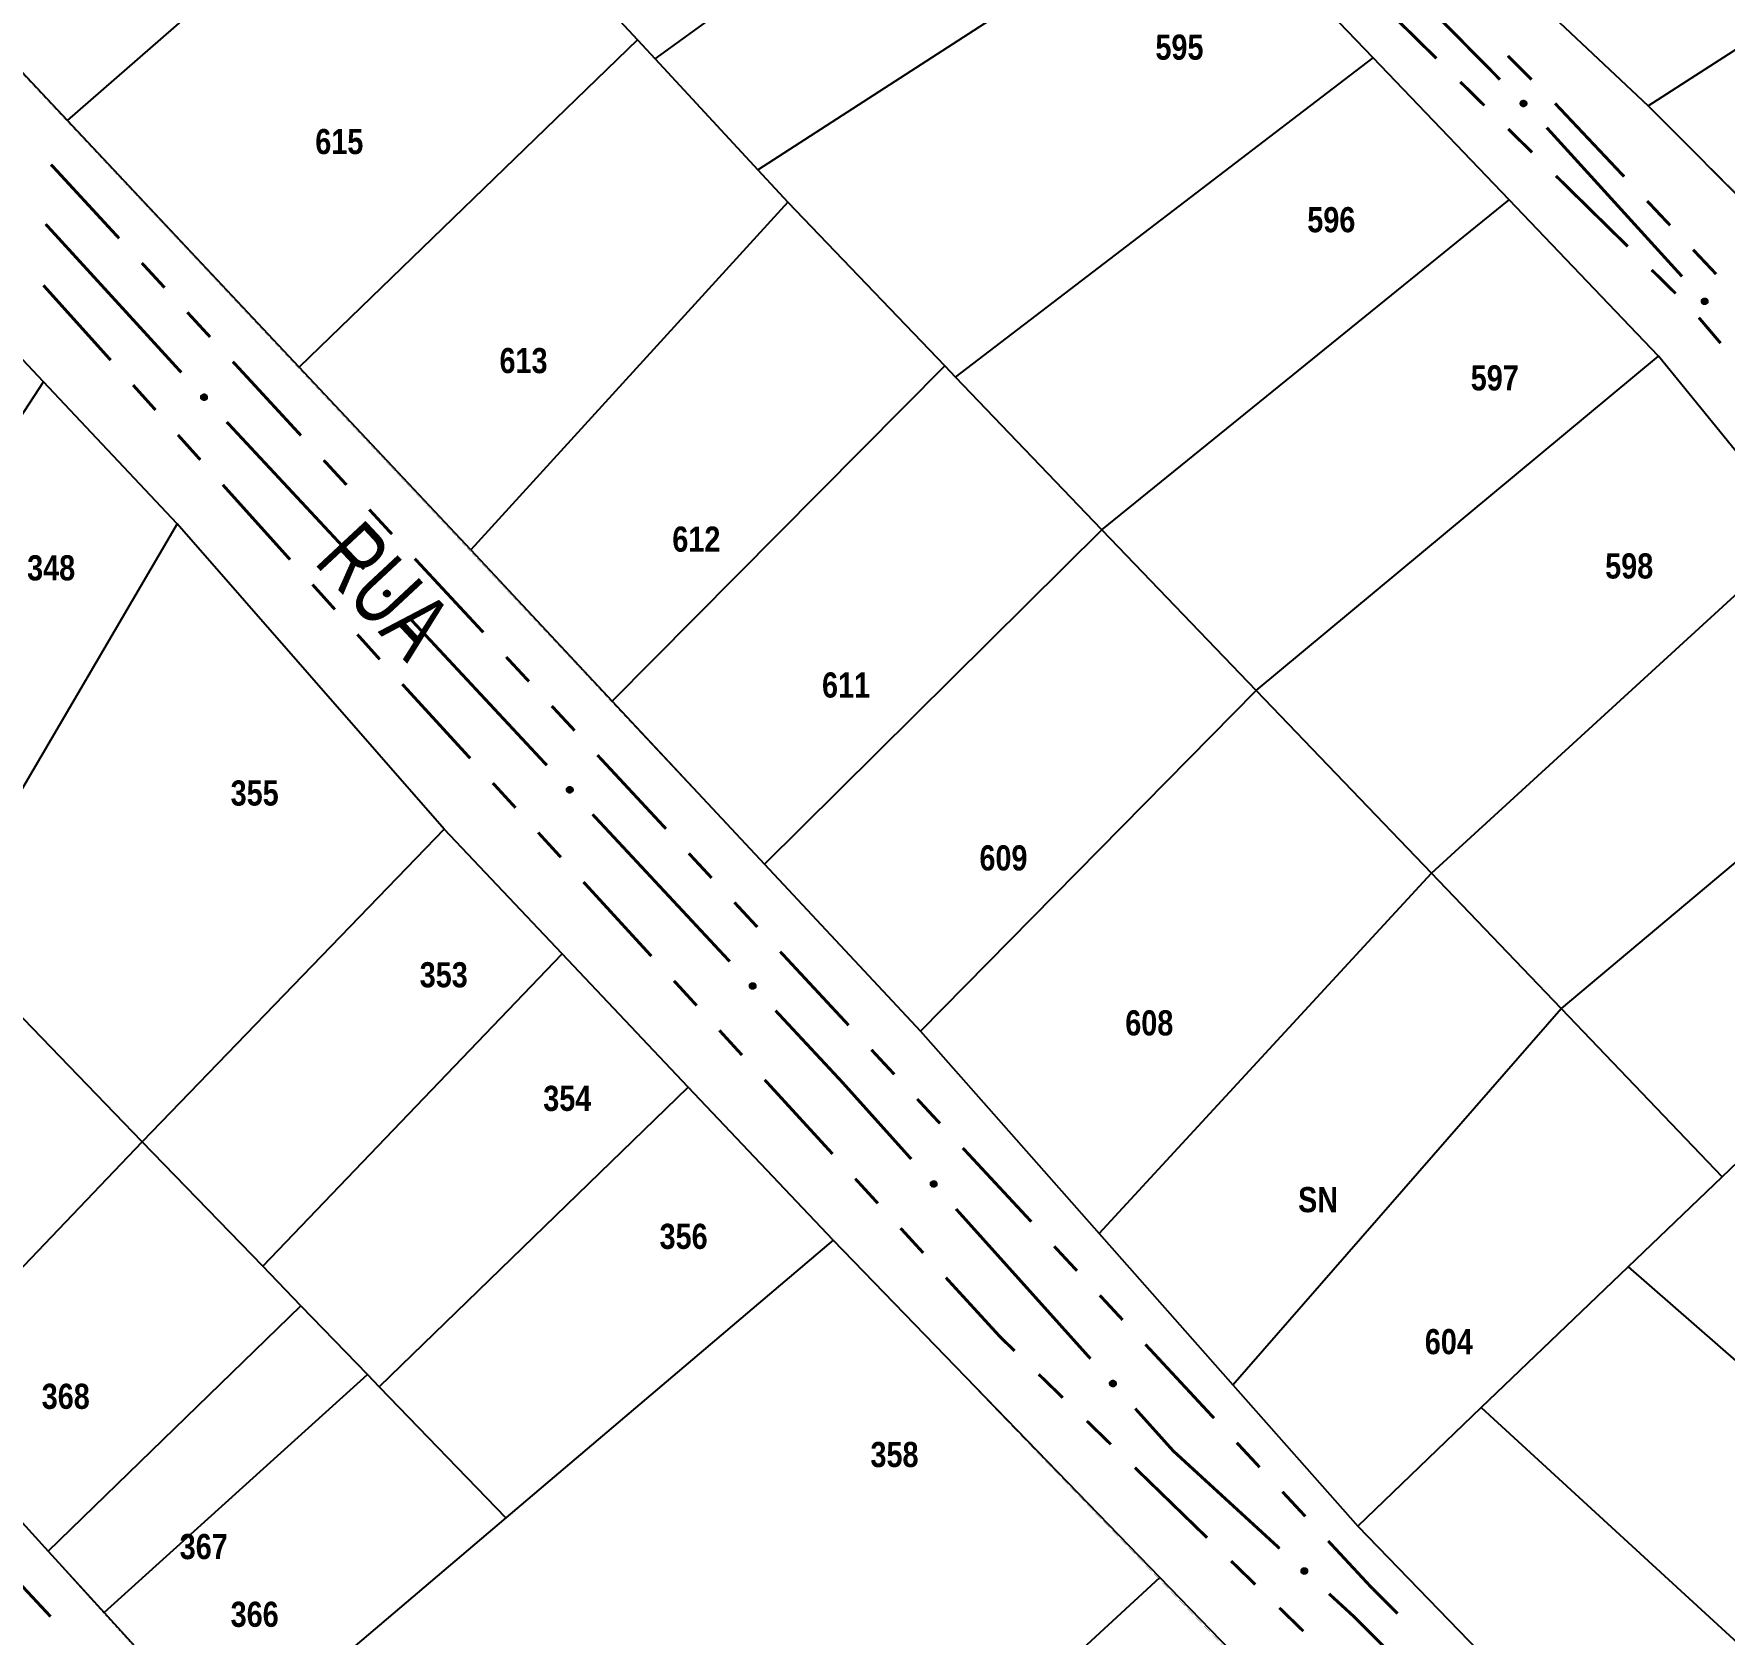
# Model space of a CAD drawing. Extents: x 201549 to 203722, y 4857623 to 4859778.
# Drawn here: x 202361.1 to 202461.9, y 4859113.9 to 4859209.4 of the extents above; entities that cross this region are included whole.
import ezdxf
from ezdxf.enums import TextEntityAlignment as Align

# ---------------------------------------------------------------- set-up
doc = ezdxf.new("R2010")
doc.units = 0
doc.header["$LTSCALE"] = 1.5
doc.header["$MEASUREMENT"] = 0
for name, color, linetype in [('CD-MALHA-LOTES', 40, 'CONTINUOUS'), ('RU-QUADRAS', 6, 'CONTINUOUS'), ('SV-EIXO-RUA-N-PAV', 6, 'CONTINUOUS'), ('SV-RUA-NAO-PAV-S-GUIA-C-GUIA', 7, 'CONTINUOUS'), ('SV-TXT-RUA-N-PAV-S-GUIA-C-GUIA', 7, 'CONTINUOUS'), ('Th_NmrPort', 1, 'CONTINUOUS')]:
    doc.layers.add(name, color=color, linetype=linetype)
doc.styles.add('ARIAL', font='ARIAL.TTF')
doc.styles.get("Standard").update_dxf_attribs({"font": 'swisscbo.ttf'})

msp = doc.modelspace()

# ---------------------------------------------------------------- linework, layer by layer
at = {"layer": 'CD-MALHA-LOTES', "linetype": 'Continuous'}
for p, q in [((202334.25, 4859234.84), (202363.08, 4859204.2)), ((202398.14, 4859207.89), (202423.5, 4859226.19)), ((202363.08, 4859204.2), (202384.37, 4859222.78)), ((202404.26, 4859201.27), (202430.9, 4859218.46)), ((202440.97, 4859207.94), (202430.9, 4859218.46)), ((202457.38, 4859205.08), (202478.28, 4859218.51)), ((202390.14, 4859216.55), (202397.1, 4859209.02)), ((202447.13, 4859214.72), (202457.38, 4859205.08)), ((202397.1, 4859209.02), (202376.9, 4859189.5)), ((202397.1, 4859209.02), (202398.14, 4859207.89)), ((202398.14, 4859207.89), (202404.26, 4859201.27)), ((202416.07, 4859188.9), (202440.97, 4859207.94)), ((202449.09, 4859199.47), (202440.97, 4859207.94)), ((202457.38, 4859205.08), (202473.82, 4859188.57)), ((202376.9, 4859189.5), (202363.08, 4859204.2)), ((202404.26, 4859201.27), (202406.06, 4859199.34)), ((202406.06, 4859199.34), (202387.14, 4859178.59)), ((202406.06, 4859199.34), (202415.42, 4859189.58)), ((202424.8, 4859179.8), (202449.09, 4859199.47)), ((202458, 4859190.14), (202449.09, 4859199.47)), ((202361.65, 4859188.62), (202353.58, 4859197.18)), ((202433.99, 4859170.21), (202458, 4859190.14)), ((202466.6, 4859179.58), (202458, 4859190.14)), ((202346.29, 4859165.06), (202361.65, 4859188.62)), ((202369.63, 4859180.15), (202361.65, 4859188.62)), ((202387.14, 4859178.59), (202376.9, 4859189.5)), ((202395.57, 4859169.58), (202415.42, 4859189.58)), ((202415.42, 4859189.58), (202416.07, 4859188.9)), ((202424.8, 4859179.8), (202416.07, 4859188.9)), ((202369.63, 4859180.15), (202355.4, 4859155.86)), ((202385.56, 4859161.94), (202369.63, 4859180.15)), ((202404.66, 4859159.85), (202424.8, 4859179.8)), ((202424.8, 4859179.8), (202433.99, 4859170.21)), ((202444.45, 4859159.31), (202466.6, 4859179.58)), ((202387.14, 4859178.59), (202395.57, 4859169.58)), ((202395.57, 4859169.58), (202404.66, 4859159.85)), ((202413.97, 4859149.89), (202433.99, 4859170.21)), ((202433.99, 4859170.21), (202444.45, 4859159.31)), ((202474.47, 4859169.94), (202452.19, 4859151.24)), ((202385.56, 4859161.94), (202367.54, 4859143.3)), ((202392.6, 4859154.5), (202385.56, 4859161.94)), ((202404.66, 4859159.85), (202413.97, 4859149.89)), ((202424.63, 4859137.82), (202444.45, 4859159.31)), ((202452.19, 4859151.24), (202444.45, 4859159.31)), ((202367.54, 4859143.3), (202355.4, 4859155.86)), ((202374.73, 4859135.87), (202392.6, 4859154.5)), ((202400.11, 4859146.56), (202392.6, 4859154.5)), ((202432.61, 4859128.8), (202452.19, 4859151.24)), ((202452.19, 4859151.24), (202461.8, 4859141.21)), ((202413.97, 4859149.89), (202424.63, 4859137.82)), ((202381.68, 4859128.68), (202400.11, 4859146.56)), ((202408.76, 4859137.43), (202400.11, 4859146.56)), ((202353.28, 4859128.37), (202367.54, 4859143.3)), ((202374.73, 4859135.87), (202367.54, 4859143.3)), ((202461.8, 4859141.21), (202464.87, 4859144.16)), ((202456.19, 4859135.83), (202461.8, 4859141.21)), ((202408.76, 4859137.43), (202389.24, 4859120.87)), ((202428.26, 4859117.32), (202408.76, 4859137.43)), ((202424.63, 4859137.82), (202432.61, 4859128.8)), ((202377.01, 4859133.51), (202374.73, 4859135.87)), ((202447.43, 4859127.44), (202456.19, 4859135.83)), ((202456.19, 4859135.83), (202474.62, 4859119.76)), ((202361.94, 4859118.88), (202377.01, 4859133.51)), ((202377.01, 4859133.51), (202380.98, 4859129.41)), ((202365.27, 4859115.23), (202380.98, 4859129.41)), ((202380.98, 4859129.41), (202381.68, 4859128.68)), ((202353.28, 4859128.37), (202361.94, 4859118.88)), ((202381.68, 4859128.68), (202389.24, 4859120.87)), ((202432.61, 4859128.8), (202440.06, 4859120.37)), ((202440.06, 4859120.37), (202447.43, 4859127.44)), ((202447.43, 4859127.44), (202467.78, 4859108.76)), ((202389.24, 4859120.87), (202372.83, 4859106.94)), ((202440.06, 4859120.37), (202461.35, 4859098.41)), ((202361.94, 4859118.88), (202365.27, 4859115.23)), ((202410.71, 4859101.15), (202428.26, 4859117.32)), ((202441.62, 4859103.53), (202428.26, 4859117.32)), ((202365.27, 4859115.23), (202372.83, 4859106.94))]:
    msp.add_line(p, q, dxfattribs=at)
at = {"layer": 'RU-QUADRAS', "linetype": 'Continuous'}
for points in [[(202334.2, 4859336.31, 0.01, 0.01, 0), (202359.63, 4859380.78, 0.01, 0.01, 0), (202431.07, 4859305.95, 0.01, 0.01, 0), (202473.24, 4859258.37, 0.01, 0.01, 0), (202504.96, 4859225.34, 0.01, 0.01, 0), (202609.09, 4859113.89, 0.01, 0.01, 0), (202649.91, 4859068.53, 0.01, 0.01, 0), (202690.97, 4859026.08, 0.01, 0.01, 0), (202707.86, 4859007.86, 0.01, 0.01, 0), (202732.76, 4858982.37, 0.01, 0.01, 0), (202786.51, 4858923.72, 0.01, 0.01, 0), (202817.55, 4858891.17, 0.01, 0.01, 0), (202785.28, 4858854.63, 0.01, 0.01, 0), (202645.57, 4859005.19, 0.01, 0.01, 0), (202637.52, 4859012.98, 0.01, 0.01, 0), (202489.97, 4859168.83, 0.01, 0.01, 0), (202473.82, 4859188.57, 0.01, 0.01, 0.0163932161), (202447.13, 4859214.72, 0.01, 0.01, -0.0030039758)], [(202296.66, 4859272.06, 0.01, 0.01, 0), (202301.08, 4859280.82, 0.01, 0.01, 0), (202327.6, 4859326.37, 0.01, 0.01, 0), (202458, 4859190.14, 0.01, 0.01, 0), (202492.25, 4859148.12, 0.01, 0.01, 0), (202461.35, 4859098.41, 0.01, 0.01, 0), (202440.06, 4859120.37, 0.01, 0.01, 0), (202413.97, 4859149.89, 0.01, 0.01, 0), (202334.25, 4859234.84, 0.01, 0.01, 0), (202328.48, 4859239.81, 0.01, 0.01, 0), (202318.59, 4859250.54, 0.01, 0.01, 0)], [(202265.91, 4859218.13, 0.01, 0.01, 0), (202292.39, 4859262.27, 0.01, 0.01, 0), (202369.63, 4859180.15, 0.01, 0.01, 0), (202385.56, 4859161.94, 0.01, 0.01, 0.0060006504), (202456.87, 4859087.81, 0.01, 0.01, 0), (202430.97, 4859042.65, 0.01, 0.01, 0), (202353.28, 4859128.37, 0.01, 0.01, -0.0065186027)], [(202235.76, 4859163.26, 0.01, 0.01, 0), (202262.39, 4859206.94, 0.01, 0.01, 0.0046157096), (202425.84, 4859034.45, 0.01, 0.01, 0), (202399.09, 4858988.36, 0.01, 0.01, -0.0031617003), (202288.74, 4859106.89, 0.01, 0.01, 0)]]:
    msp.add_lwpolyline(points, format="xyseb", close=True, dxfattribs=at)
at = {"layer": 'SV-EIXO-RUA-N-PAV', "const_width": 0.18}
for points in [[(202448.544106, 4859206.644061), (202440.106899, 4859215.177146)], [(202459.407114, 4859194.899946), (202451.33219, 4859203.776635)], [(202361.781573, 4859198.025112), (202369.880484, 4859189.170303)], [(202372.586428, 4859186.224525), (202380.770733, 4859177.448584)], [(202383.498835, 4859174.52327), (202391.68314, 4859165.747328)], [(202394.411241, 4859162.822014), (202402.595546, 4859154.046073)], [(202405.323648, 4859151.120759), (202408.733775, 4859147.464116)], [(202408.733775, 4859147.464116), (202409.280853, 4859146.877491)], [(202409.280853, 4859146.877491), (202413.421803, 4859142.265979)], [(202416.094304, 4859139.289784), (202424.111809, 4859130.361199)], [(202426.78431, 4859127.385005), (202428.788686, 4859125.152858)], [(202428.788686, 4859125.152858), (202429.053778, 4859124.857643)], [(202429.053778, 4859124.857643), (202435.395685, 4859119.044228)], [(202438.344302, 4859116.341329), (202439.81861, 4859114.98988)], [(202439.81861, 4859114.98988), (202439.839009, 4859114.971181)], [(202439.839009, 4859114.971181), (202446.890509, 4859107.919681)]]:
    msp.add_lwpolyline(points, dxfattribs=at)
at = {"layer": 'SV-EIXO-RUA-N-PAV'}
for points in [[(202449.973052, 4859205.042313), (202449.924145, 4859205.041896), (202449.882027, 4859205.051539), (202449.849213, 4859205.069692), (202449.8244, 4859205.093295), (202449.801733, 4859205.1203), (202449.784888, 4859205.152569), (202449.774125, 4859205.192526), (202449.773363, 4859205.241583), (202449.786077, 4859205.28408), (202449.802153, 4859205.317202), (202449.825274, 4859205.344493), (202449.851878, 4859205.366073), (202449.885976, 4859205.382462), (202449.926574, 4859205.392974), (202449.975922, 4859205.392547), (202450.017148, 4859205.38281), (202450.048426, 4859205.364418), (202450.075716, 4859205.341), (202450.098526, 4859205.313152), (202450.114879, 4859205.28138), (202450.125389, 4859205.240485), (202450.124322, 4859205.191785), (202450.11508, 4859205.150555), (202450.097132, 4859205.119027), (202450.073471, 4859205.09268), (202450.046662, 4859205.069616), (202450.014929, 4859205.051333), (202449.973052, 4859205.042313)], [(202460.768189, 4859193.24014), (202460.719307, 4859193.241758), (202460.677627, 4859193.253145), (202460.645597, 4859193.272647), (202460.621786, 4859193.297261), (202460.600263, 4859193.325186), (202460.584775, 4859193.358128), (202460.575684, 4859193.398498), (202460.576963, 4859193.447544), (202460.591434, 4859193.489475), (202460.608874, 4859193.5219), (202460.63311, 4859193.548206), (202460.660589, 4859193.56866), (202460.695339, 4859193.583617), (202460.736339, 4859193.592431), (202460.785626, 4859193.589951), (202460.826412, 4859193.578508), (202460.856898, 4859193.55883), (202460.88319, 4859193.534297), (202460.904821, 4859193.505524), (202460.919838, 4859193.4731), (202460.928638, 4859193.431803), (202460.925546, 4859193.383189), (202460.914597, 4859193.34238), (202460.895353, 4859193.311626), (202460.870617, 4859193.286285), (202460.842871, 4859193.264357), (202460.810405, 4859193.24741), (202460.768189, 4859193.24014)], [(202371.214559, 4859187.874818), (202371.263445, 4859187.873332), (202371.305156, 4859187.862058), (202371.337239, 4859187.842642), (202371.361116, 4859187.818093), (202371.382715, 4859187.790226), (202371.398292, 4859187.757326), (202371.407492, 4859187.716981), (202371.406346, 4859187.667931), (202371.391989, 4859187.625961), (202371.374636, 4859187.593489), (202371.350471, 4859187.567118), (202371.323048, 4859187.54659), (202371.288339, 4859187.531539), (202371.247362, 4859187.522614), (202371.198069, 4859187.524961), (202371.157252, 4859187.536294), (202371.126713, 4859187.555888), (202371.100355, 4859187.580351), (202371.078646, 4859187.609065), (202371.063541, 4859187.641448), (202371.054629, 4859187.682721), (202371.05759, 4859187.731343), (202371.068428, 4859187.772182), (202371.087589, 4859187.802988), (202371.112257, 4859187.828395), (202371.139943, 4859187.850398), (202371.172363, 4859187.867434), (202371.214559, 4859187.874818)], [(202382.117295, 4859176.166082), (202382.166193, 4859176.16507), (202382.208011, 4859176.154201), (202382.240281, 4859176.135096), (202382.264394, 4859176.110779), (202382.286262, 4859176.083123), (202382.302157, 4859176.050375), (202382.311748, 4859176.010122), (202382.311077, 4859175.961063), (202382.297127, 4859175.918956), (202382.28009, 4859175.886317), (202382.256181, 4859175.859713), (202382.228958, 4859175.83892), (202382.194396, 4859175.823534), (202382.153508, 4859175.814213), (202382.104194, 4859175.816082), (202382.06327, 4859175.827019), (202382.032542, 4859175.846317), (202382.005949, 4859175.870522), (202381.983962, 4859175.899025), (202381.968544, 4859175.93126), (202381.959234, 4859175.972445), (202381.961723, 4859176.021094), (202381.972165, 4859176.062035), (202381.991027, 4859176.093026), (202382.015447, 4859176.118671), (202382.042919, 4859176.140941), (202382.075172, 4859176.15829), (202382.117295, 4859176.166082)], [(202393.029702, 4859164.464826), (202393.0786, 4859164.463814), (202393.120418, 4859164.452945), (202393.152687, 4859164.433841), (202393.176801, 4859164.409524), (202393.198669, 4859164.381867), (202393.214564, 4859164.34912), (202393.224155, 4859164.308866), (202393.223483, 4859164.259808), (202393.209534, 4859164.217701), (202393.192497, 4859164.185062), (202393.168588, 4859164.158458), (202393.141365, 4859164.137665), (202393.106803, 4859164.122279), (202393.065915, 4859164.112958), (202393.016601, 4859164.114826), (202392.975676, 4859164.125763), (202392.944949, 4859164.145061), (202392.918355, 4859164.169267), (202392.896369, 4859164.197769), (202392.880951, 4859164.230005), (202392.87164, 4859164.27119), (202392.87413, 4859164.319838), (202392.884572, 4859164.36078), (202392.903433, 4859164.39177), (202392.927854, 4859164.417415), (202392.955326, 4859164.439686), (202392.987579, 4859164.457034), (202393.029702, 4859164.464826)], [(202403.942108, 4859152.763571), (202403.991006, 4859152.762559), (202404.032825, 4859152.75169), (202404.065094, 4859152.732585), (202404.089208, 4859152.708268), (202404.111075, 4859152.680612), (202404.12697, 4859152.647865), (202404.136561, 4859152.607611), (202404.13589, 4859152.558552), (202404.12194, 4859152.516445), (202404.104903, 4859152.483807), (202404.080995, 4859152.457202), (202404.053772, 4859152.436409), (202404.01921, 4859152.421023), (202403.978321, 4859152.411702), (202403.929008, 4859152.413571), (202403.888083, 4859152.424508), (202403.857356, 4859152.443806), (202403.830762, 4859152.468011), (202403.808775, 4859152.496514), (202403.793358, 4859152.528749), (202403.784047, 4859152.569934), (202403.786536, 4859152.618583), (202403.796979, 4859152.659524), (202403.81584, 4859152.690515), (202403.84026, 4859152.71616), (202403.867733, 4859152.73843), (202403.899986, 4859152.755779), (202403.942108, 4859152.763571)], [(202414.743962, 4859140.958334), (202414.792832, 4859140.956401), (202414.834438, 4859140.944746), (202414.866342, 4859140.925037), (202414.889993, 4859140.90027), (202414.911336, 4859140.872206), (202414.926611, 4859140.839165), (202414.935442, 4859140.798738), (202414.933846, 4859140.749701), (202414.919106, 4859140.707864), (202414.901457, 4859140.675552), (202414.877051, 4859140.649403), (202414.849442, 4859140.629127), (202414.814596, 4859140.614395), (202414.773539, 4859140.605846), (202414.724269, 4859140.608643), (202414.683558, 4859140.620349), (202414.6532, 4859140.640223), (202414.627067, 4859140.664925), (202414.605621, 4859140.693837), (202414.590813, 4859140.726357), (202414.58228, 4859140.76771), (202414.585686, 4859140.816303), (202414.596898, 4859140.857041), (202414.61634, 4859140.88767), (202414.641239, 4859140.912851), (202414.669126, 4859140.934599), (202414.7017, 4859140.951337), (202414.743962, 4859140.958334)], [(202425.433968, 4859129.053555), (202425.482838, 4859129.051621), (202425.524444, 4859129.039966), (202425.556348, 4859129.020258), (202425.579999, 4859128.99549), (202425.601342, 4859128.967427), (202425.616617, 4859128.934386), (202425.625448, 4859128.893959), (202425.623852, 4859128.844922), (202425.609112, 4859128.803085), (202425.591463, 4859128.770773), (202425.567057, 4859128.744624), (202425.539447, 4859128.724347), (202425.504602, 4859128.709615), (202425.463545, 4859128.701066), (202425.414275, 4859128.703864), (202425.373564, 4859128.71557), (202425.343206, 4859128.735443), (202425.317073, 4859128.760146), (202425.295627, 4859128.789057), (202425.280819, 4859128.821578), (202425.272286, 4859128.862931), (202425.275692, 4859128.911523), (202425.286904, 4859128.952261), (202425.306346, 4859128.98289), (202425.331245, 4859129.008071), (202425.359132, 4859129.02982), (202425.391706, 4859129.046558), (202425.433968, 4859129.053555)], [(202436.838463, 4859117.871013), (202436.88729, 4859117.87383), (202436.92983, 4859117.866266), (202436.963496, 4859117.849745), (202436.989438, 4859117.827389), (202437.013402, 4859117.801529), (202437.031811, 4859117.770125), (202437.044522, 4859117.730745), (202437.047691, 4859117.681785), (202437.037078, 4859117.638715), (202437.022647, 4859117.604844), (202437.000893, 4859117.57645), (202436.975381, 4859117.553591), (202436.942129, 4859117.535548), (202436.902095, 4859117.523056), (202436.852786, 4859117.521061), (202436.811131, 4859117.528763), (202436.778988, 4859117.545597), (202436.750582, 4859117.567648), (202436.726433, 4859117.594343), (202436.70854, 4859117.625273), (202436.696036, 4859117.665604), (202436.694711, 4859117.714298), (202436.701918, 4859117.755931), (202436.718297, 4859117.788302), (202436.740636, 4859117.815779), (202436.766282, 4859117.84013), (202436.797079, 4859117.859949), (202436.838463, 4859117.871013)]]:
    msp.add_lwpolyline(points, close=True, dxfattribs=at)
for points in [[(202450.014929, 4859205.051333), (202449.773363, 4859205.241583)], [(202449.973052, 4859205.042313), (202449.774125, 4859205.192526)], [(202449.994678, 4859205.048685), (202449.77756, 4859205.215871)], [(202450.02757, 4859205.063937), (202449.78263, 4859205.259262)], [(202449.924145, 4859205.041896), (202449.784888, 4859205.152569)], [(202449.946403, 4859205.043169), (202449.785006, 4859205.167585)], [(202450.046662, 4859205.069616), (202449.786077, 4859205.28408)], [(202450.056624, 4859205.083071), (202449.796345, 4859205.29585)], [(202449.900112, 4859205.04729), (202449.800237, 4859205.130833)], [(202449.882027, 4859205.051539), (202449.801733, 4859205.1203)], [(202450.073471, 4859205.09268), (202449.802153, 4859205.317202)], [(202450.083782, 4859205.108004), (202449.816808, 4859205.331435)], [(202450.097132, 4859205.119027), (202449.825274, 4859205.344493)], [(202450.104213, 4859205.1378), (202449.841055, 4859205.35349)], [(202450.11508, 4859205.150555), (202449.851878, 4859205.366073)], [(202450.118887, 4859205.173418), (202449.872998, 4859205.371642)], [(202450.124322, 4859205.191785), (202449.885976, 4859205.382462)], [(202450.121068, 4859205.21779), (202449.908779, 4859205.385913)], [(202450.125389, 4859205.240485), (202449.926574, 4859205.392974)], [(202450.11457, 4859205.263176), (202449.957033, 4859205.38757)], [(202450.114879, 4859205.28138), (202449.975922, 4859205.392547)], [(202450.103199, 4859205.299905), (202450.001394, 4859205.38346)], [(202450.098526, 4859205.313152), (202450.017148, 4859205.38281)], [(202460.768189, 4859193.24014), (202460.575684, 4859193.398498)], [(202460.810405, 4859193.24741), (202460.576963, 4859193.447544)], [(202460.790062, 4859193.245607), (202460.580087, 4859193.42168)], [(202460.719307, 4859193.241758), (202460.584775, 4859193.358128)], [(202460.741599, 4859193.242103), (202460.585518, 4859193.373126)], [(202460.82356, 4859193.259477), (202460.586957, 4859193.464822)], [(202460.842871, 4859193.264357), (202460.591434, 4859193.489475)], [(202460.695519, 4859193.248146), (202460.599206, 4859193.335773)], [(202460.677627, 4859193.253145), (202460.600263, 4859193.325186)], [(202460.853385, 4859193.277386), (202460.602182, 4859193.500808)], [(202460.870617, 4859193.286285), (202460.608874, 4859193.5219)], [(202460.881556, 4859193.301168), (202460.624108, 4859193.535511)], [(202460.895353, 4859193.311626), (202460.63311, 4859193.548206)], [(202460.903209, 4859193.330088), (202460.649251, 4859193.556538)], [(202460.914597, 4859193.34238), (202460.660589, 4859193.56866)], [(202460.919352, 4859193.365064), (202460.681922, 4859193.573346)], [(202460.925546, 4859193.383189), (202460.695339, 4859193.583617)], [(202460.923377, 4859193.409307), (202460.718266, 4859193.586116)], [(202460.928638, 4859193.431803), (202460.736339, 4859193.592431)], [(202460.918773, 4859193.454924), (202460.766547, 4859193.585764)], [(202460.919838, 4859193.4731), (202460.785626, 4859193.589951)], [(202460.908939, 4859193.492095), (202460.810698, 4859193.579812)], [(202460.904821, 4859193.505524), (202460.826412, 4859193.578508)], [(202371.054629, 4859187.682721), (202371.247362, 4859187.522614)], [(202371.05759, 4859187.731343), (202371.288339, 4859187.531539)], [(202371.05983, 4859187.705231), (202371.265418, 4859187.528978)], [(202371.063541, 4859187.641448), (202371.198069, 4859187.524961)], [(202371.063735, 4859187.749485), (202371.301727, 4859187.541846)], [(202371.064557, 4859187.659627), (202371.217137, 4859187.529199)], [(202371.068428, 4859187.772182), (202371.323048, 4859187.54659)], [(202371.074491, 4859187.622483), (202371.172969, 4859187.535031)], [(202371.078646, 4859187.609065), (202371.157252, 4859187.536294)], [(202371.079783, 4859187.784505), (202371.334353, 4859187.558742)], [(202371.087589, 4859187.802988), (202371.350471, 4859187.567118)], [(202371.101358, 4859187.813483), (202371.359439, 4859187.579838)], [(202371.112257, 4859187.828395), (202371.374636, 4859187.593489)], [(202371.129465, 4859187.837342), (202371.381271, 4859187.6146)], [(202371.139943, 4859187.850398), (202371.391989, 4859187.625961)], [(202371.159241, 4859187.85533), (202371.396399, 4859187.650626)], [(202371.172363, 4859187.867434), (202371.406346, 4859187.667931)], [(202371.192702, 4859187.869292), (202371.403152, 4859187.693787)], [(202371.214559, 4859187.874818), (202371.407492, 4859187.716981)], [(202371.241155, 4859187.872926), (202371.39759, 4859187.742326)], [(202371.263445, 4859187.873332), (202371.398292, 4859187.757326)], [(202371.28725, 4859187.867008), (202371.383801, 4859187.779642)], [(202371.305156, 4859187.862058), (202371.382715, 4859187.790226)], [(202381.959234, 4859175.972445), (202382.153508, 4859175.814213)], [(202381.961723, 4859176.021094), (202382.194396, 4859175.823534)], [(202381.964216, 4859175.995005), (202382.171502, 4859175.820751)], [(202381.967692, 4859176.039294), (202382.207684, 4859175.83397)], [(202381.968544, 4859175.93126), (202382.104194, 4859175.816082)], [(202381.969385, 4859175.949448), (202382.123221, 4859175.820504)], [(202381.972165, 4859176.062035), (202382.228958, 4859175.83892)], [(202381.979678, 4859175.912402), (202382.078998, 4859175.825909)], [(202381.9834, 4859176.074468), (202382.240145, 4859175.851182)], [(202381.983962, 4859175.899025), (202382.06327, 4859175.827019)], [(202381.991027, 4859176.093026), (202382.256181, 4859175.859713)], [(202382.004693, 4859176.103654), (202382.265025, 4859175.872519)], [(202382.015447, 4859176.118671), (202382.28009, 4859175.886317)], [(202382.032567, 4859176.127783), (202382.28652, 4859175.907491)], [(202382.042919, 4859176.140941), (202382.297127, 4859175.918956)], [(202382.062168, 4859176.14606), (202382.301298, 4859175.943663)], [(202382.075172, 4859176.15829), (202382.311077, 4859175.961063)], [(202382.095492, 4859176.160344), (202382.307633, 4859175.986887)], [(202382.117295, 4859176.166082), (202382.311748, 4859176.010122)], [(202382.143908, 4859176.164448), (202382.3016, 4859176.03537)], [(202382.166193, 4859176.16507), (202382.302157, 4859176.050375)], [(202382.190058, 4859176.158977), (202382.28745, 4859176.07255)], [(202382.208011, 4859176.154201), (202382.286262, 4859176.083123)], [(202392.9171, 4859164.402399), (202393.177432, 4859164.171264)], [(202392.927854, 4859164.417415), (202393.192497, 4859164.185062)], [(202392.944974, 4859164.426528), (202393.198926, 4859164.206236)], [(202392.955326, 4859164.439686), (202393.209534, 4859164.217701)], [(202392.974575, 4859164.444804), (202393.213704, 4859164.242407)], [(202392.987579, 4859164.457034), (202393.223483, 4859164.259808)], [(202393.007899, 4859164.459089), (202393.22004, 4859164.285631)], [(202393.029702, 4859164.464826), (202393.224155, 4859164.308866)], [(202393.056314, 4859164.463193), (202393.214007, 4859164.334114)], [(202393.0786, 4859164.463814), (202393.214564, 4859164.34912)], [(202393.102465, 4859164.457721), (202393.199857, 4859164.371295)], [(202393.120418, 4859164.452945), (202393.198669, 4859164.381867)], [(202392.87164, 4859164.27119), (202393.065915, 4859164.112958)], [(202392.87413, 4859164.319838), (202393.106803, 4859164.122279)], [(202392.876623, 4859164.293749), (202393.083908, 4859164.119495)], [(202392.880098, 4859164.338039), (202393.120091, 4859164.132715)], [(202392.880951, 4859164.230005), (202393.016601, 4859164.114826)], [(202392.881792, 4859164.248193), (202393.035627, 4859164.119249)], [(202392.884572, 4859164.36078), (202393.141365, 4859164.137665)], [(202392.892085, 4859164.211147), (202392.991405, 4859164.124653)], [(202392.895807, 4859164.373212), (202393.152551, 4859164.149926)], [(202392.896369, 4859164.197769), (202392.975676, 4859164.125763)], [(202392.903433, 4859164.39177), (202393.168588, 4859164.158458)], [(202403.784047, 4859152.569934), (202403.978321, 4859152.411702)], [(202403.786536, 4859152.618583), (202404.01921, 4859152.421023)], [(202403.789029, 4859152.592494), (202403.996315, 4859152.41824)], [(202403.792505, 4859152.636783), (202404.032498, 4859152.43146)], [(202403.793358, 4859152.528749), (202403.929008, 4859152.413571)], [(202403.794198, 4859152.546937), (202403.948034, 4859152.417993)], [(202403.796979, 4859152.659524), (202404.053772, 4859152.436409)], [(202403.804491, 4859152.509891), (202403.903812, 4859152.423398)], [(202403.808214, 4859152.671957), (202404.064958, 4859152.448671)], [(202403.808775, 4859152.496514), (202403.888083, 4859152.424508)], [(202403.81584, 4859152.690515), (202404.080995, 4859152.457202)], [(202403.829506, 4859152.701143), (202404.089839, 4859152.470008)], [(202403.84026, 4859152.71616), (202404.104903, 4859152.483807)], [(202403.857381, 4859152.725272), (202404.111333, 4859152.50498)], [(202403.867733, 4859152.73843), (202404.12194, 4859152.516445)], [(202403.886982, 4859152.743549), (202404.126111, 4859152.541152)], [(202403.899986, 4859152.755779), (202404.13589, 4859152.558552)], [(202403.920305, 4859152.757834), (202404.132446, 4859152.584376)], [(202403.942108, 4859152.763571), (202404.136561, 4859152.607611)], [(202403.968721, 4859152.761937), (202404.126414, 4859152.632859)], [(202403.991006, 4859152.762559), (202404.12697, 4859152.647865)], [(202404.014872, 4859152.756466), (202404.112264, 4859152.67004)], [(202404.032825, 4859152.75169), (202404.111075, 4859152.680612)], [(202414.58228, 4859140.76771), (202414.773539, 4859140.605846)], [(202414.585686, 4859140.816303), (202414.814596, 4859140.614395)], [(202414.587687, 4859140.790172), (202414.791653, 4859140.612043)], [(202414.590813, 4859140.726357), (202414.724269, 4859140.608643)], [(202414.591996, 4859140.834388), (202414.828078, 4859140.624579)], [(202414.591996, 4859140.744526), (202414.743375, 4859140.612706)], [(202414.596898, 4859140.857041), (202414.849442, 4859140.629127)], [(202414.60159, 4859140.707292), (202414.699263, 4859140.618943)], [(202414.605621, 4859140.693837), (202414.683558, 4859140.620349)], [(202414.608365, 4859140.869259), (202414.860857, 4859140.641175)], [(202414.61634, 4859140.88767), (202414.877051, 4859140.649403)], [(202414.630204, 4859140.898039), (202414.886135, 4859140.66204)], [(202414.641239, 4859140.912851), (202414.901457, 4859140.675552)], [(202414.658528, 4859140.921639), (202414.908284, 4859140.696601)], [(202414.669126, 4859140.934599), (202414.919106, 4859140.707864)], [(202414.688468, 4859140.939354), (202414.923741, 4859140.732488)], [(202414.7017, 4859140.951337), (202414.933846, 4859140.749701)], [(202414.722055, 4859140.953009), (202414.93089, 4859140.775585)], [(202414.743962, 4859140.958334), (202414.935442, 4859140.798738)], [(202414.770539, 4859140.9562), (202414.925772, 4859140.824173)], [(202414.792832, 4859140.956401), (202414.926611, 4859140.839165)], [(202414.816579, 4859140.949859), (202414.912325, 4859140.861614)], [(202414.834438, 4859140.944746), (202414.911336, 4859140.872206)], [(202425.272286, 4859128.862931), (202425.463545, 4859128.701066)], [(202425.275692, 4859128.911523), (202425.504602, 4859128.709615)], [(202425.277693, 4859128.885392), (202425.481659, 4859128.707264)], [(202425.280819, 4859128.821578), (202425.414275, 4859128.703864)], [(202425.282002, 4859128.929608), (202425.518084, 4859128.719799)], [(202425.282002, 4859128.839746), (202425.433381, 4859128.707927)], [(202425.286904, 4859128.952261), (202425.539447, 4859128.724347)], [(202425.291596, 4859128.802513), (202425.389269, 4859128.714164)], [(202425.295627, 4859128.789057), (202425.373564, 4859128.71557)], [(202425.298371, 4859128.96448), (202425.550863, 4859128.736396)], [(202425.306346, 4859128.98289), (202425.567057, 4859128.744624)], [(202425.32021, 4859128.99326), (202425.576141, 4859128.757261)], [(202425.331245, 4859129.008071), (202425.591463, 4859128.770773)], [(202425.348534, 4859129.016859), (202425.59829, 4859128.791821)], [(202425.359132, 4859129.02982), (202425.609112, 4859128.803085)], [(202425.378474, 4859129.034575), (202425.613747, 4859128.827708)], [(202425.391706, 4859129.046558), (202425.623852, 4859128.844922)], [(202425.412061, 4859129.048229), (202425.620896, 4859128.870805)], [(202425.433968, 4859129.053555), (202425.625448, 4859128.893959)], [(202425.460545, 4859129.05142), (202425.615778, 4859128.919393)], [(202425.482838, 4859129.051621), (202425.616617, 4859128.934386)], [(202425.506584, 4859129.04508), (202425.602331, 4859128.956834)], [(202425.524444, 4859129.039966), (202425.601342, 4859128.967427)], [(202436.694711, 4859117.714298), (202436.942129, 4859117.535548)], [(202436.696036, 4859117.665604), (202436.902095, 4859117.523056)], [(202436.699238, 4859117.732909), (202436.95456, 4859117.546992)], [(202436.699238, 4859117.688484), (202436.919522, 4859117.530982)], [(202436.701918, 4859117.755931), (202436.975381, 4859117.553591)], [(202436.707955, 4859117.643471), (202436.871408, 4859117.526959)], [(202436.70854, 4859117.625273), (202436.852786, 4859117.521061)], [(202436.712146, 4859117.769204), (202436.985574, 4859117.56669)], [(202436.718297, 4859117.788302), (202437.000893, 4859117.57645)], [(202436.721115, 4859117.607344), (202436.826899, 4859117.528887)], [(202436.726433, 4859117.594343), (202436.811131, 4859117.528763)], [(202436.73109, 4859117.799967), (202437.008708, 4859117.589909)], [(202436.740636, 4859117.815779), (202437.022647, 4859117.604844)], [(202436.756991, 4859117.826203), (202437.027401, 4859117.626455)], [(202436.766282, 4859117.84013), (202437.037078, 4859117.638715)], [(202436.785072, 4859117.846739), (202437.039304, 4859117.663672)], [(202436.797079, 4859117.859949), (202437.047691, 4859117.681785)], [(202436.817175, 4859117.863588), (202437.042237, 4859117.70726)], [(202436.838463, 4859117.871013), (202437.044522, 4859117.730745)], [(202436.865122, 4859117.871467), (202437.03243, 4859117.755122)], [(202436.88729, 4859117.87383), (202437.031811, 4859117.770125)], [(202436.911559, 4859117.869623), (202437.015414, 4859117.791082)], [(202436.92983, 4859117.866266), (202437.013402, 4859117.801529)]]:
    msp.add_lwpolyline(points, dxfattribs=at)
at = {"layer": 'SV-RUA-NAO-PAV-S-GUIA-C-GUIA', "const_width": 0.18}
for points in [[(202444.753025, 4859207.903922), (202440.472486, 4859212.108323)], [(202449.015884, 4859208.063385), (202450.42298, 4859206.642089)], [(202447.606717, 4859205.100988), (202446.179871, 4859206.502455)], [(202451.830075, 4859205.220793), (202451.847239, 4859205.203455)], [(202451.847239, 4859205.203455), (202455.948726, 4859200.857694)], [(202450.46041, 4859202.298054), (202449.033564, 4859203.699521)], [(202362.099354, 4859201.582312), (202366.167969, 4859197.172508)], [(202456.167795, 4859196.692187), (202451.887256, 4859200.896588)], [(202457.32147, 4859199.403193), (202458.694214, 4859197.948692)], [(202367.524173, 4859195.702573), (202368.880378, 4859194.232638)], [(202460.066958, 4859196.49419), (202461.439702, 4859195.039689)], [(202459.021488, 4859193.889253), (202457.594642, 4859195.29072)], [(202361.650258, 4859194.371169), (202365.663081, 4859189.910536)], [(202370.236583, 4859192.762703), (202371.592788, 4859191.292768)], [(202461.701579, 4859190.924709), (202460.405647, 4859192.448047)], [(202372.948993, 4859189.822834), (202377.017607, 4859185.413029)], [(202367.000689, 4859188.423658), (202368.338296, 4859186.93678)], [(202369.675904, 4859185.449902), (202371.013512, 4859183.963025)], [(202378.373812, 4859183.943094), (202379.730017, 4859182.473159)], [(202372.351119, 4859182.476147), (202376.363943, 4859178.015513)], [(202381.086222, 4859181.003224), (202381.764324, 4859180.268257)], [(202381.764324, 4859180.268257), (202382.295317, 4859179.692736)], [(202382.295317, 4859179.692736), (202382.443073, 4859179.533889)], [(202383.805241, 4859178.069478), (202387.891743, 4859173.676245)], [(202377.70155, 4859176.528635), (202379.039158, 4859175.041758)], [(202380.376766, 4859173.55488), (202381.714373, 4859172.068002)], [(202389.253911, 4859172.211834), (202390.616078, 4859170.747422)], [(202383.058338, 4859170.586895), (202387.111752, 4859166.163115)], [(202391.978246, 4859169.283011), (202393.340413, 4859167.8186)], [(202394.702581, 4859166.354189), (202398.789083, 4859161.960956)], [(202388.46289, 4859164.688521), (202389.814028, 4859163.213928)], [(202391.165166, 4859161.739334), (202392.516304, 4859160.264741)], [(202400.151251, 4859160.496545), (202401.513418, 4859159.032134)], [(202393.867442, 4859158.790147), (202397.920856, 4859154.366367)], [(202402.875586, 4859157.567723), (202404.237753, 4859156.103312)], [(202405.599921, 4859154.638901), (202409.686423, 4859150.245668)], [(202399.271994, 4859152.891773), (202400.623132, 4859151.41718)], [(202401.97427, 4859149.942586), (202403.325408, 4859148.467993)], [(202411.048591, 4859148.781257), (202412.410758, 4859147.316846)], [(202404.676546, 4859146.993399), (202408.72996, 4859142.569619)], [(202413.772926, 4859145.852435), (202415.135093, 4859144.388024)], [(202416.497261, 4859142.923613), (202420.583763, 4859138.530379)], [(202410.081098, 4859141.095025), (202411.432237, 4859139.620432)], [(202412.783375, 4859138.145838), (202414.134513, 4859136.671245)], [(202421.945931, 4859137.065968), (202423.308098, 4859135.601557)], [(202415.485651, 4859135.196651), (202418.187927, 4859132.247464)], [(202424.670266, 4859134.137146), (202426.032433, 4859132.672735)], [(202418.187927, 4859132.247464), (202418.72284, 4859131.663676)], [(202418.72284, 4859131.663676), (202419.58996, 4859130.822332)], [(202427.394601, 4859131.208324), (202431.481103, 4859126.815091)], [(202421.025347, 4859129.429614), (202422.460735, 4859128.036896)], [(202423.896122, 4859126.644179), (202425.33151, 4859125.251461)], [(202432.843271, 4859125.35068), (202434.205438, 4859123.886269)], [(202426.766897, 4859123.858743), (202431.073059, 4859119.680589)], [(202435.567606, 4859122.421858), (202436.929773, 4859120.957447)], [(202362.076901, 4859114.981202), (202357.98406, 4859119.36853)], [(202438.291941, 4859119.493036), (202440.335192, 4859117.296419)], [(202432.508447, 4859118.287872), (202433.943834, 4859116.895154)], [(202440.335192, 4859117.296419), (202440.954664, 4859116.63045)], [(202440.954664, 4859116.63045), (202442.439431, 4859115.158888)], [(202435.379221, 4859115.502436), (202436.814609, 4859114.109718)]]:
    msp.add_lwpolyline(points, dxfattribs=at)

# ---------------------------------------------------------------- texts
at = {"layer": 'SV-TXT-RUA-N-PAV-S-GUIA-C-GUIA', "style": 'ARIAL', "width": 0.7}
msp.add_text('RUA', height=4, rotation=313, dxfattribs=at).set_placement((202377.72191, 4859177.834069))
at = {"layer": 'Th_NmrPort', "color": 1}
for s, p in [('595', (202427.988554, 4859208.577271)), ('615', (202377.868554, 4859202.947271)), ('596', (202437.048554, 4859198.287271)), ('613', (202388.858554, 4859189.887271)), ('597', (202446.798554, 4859188.857271)), ('612', (202399.168554, 4859179.237271)), ('348', (202360.678554, 4859177.527271)), ('598', (202454.818554, 4859177.637271)), ('611', (202408.098554, 4859170.537271)), ('355', (202372.818554, 4859164.097271)), ('609', (202417.488554, 4859160.227271)), ('353', (202384.098554, 4859153.257271)), ('608', (202426.188554, 4859150.387271)), ('354', (202391.468554, 4859145.887271)), ('SN', (202436.498554, 4859139.847271)), ('356', (202398.408554, 4859137.657271)), ('604', (202444.058554, 4859131.377271)), ('368', (202361.548554, 4859128.117271)), ('358', (202410.988554, 4859124.647271)), ('367', (202369.778554, 4859119.157271)), ('366', (202372.818554, 4859115.117271))]:
    msp.add_text(s, height=1.5, dxfattribs=at).set_placement(p, align=Align.MIDDLE_LEFT)

doc.saveas('drawing.dxf')
